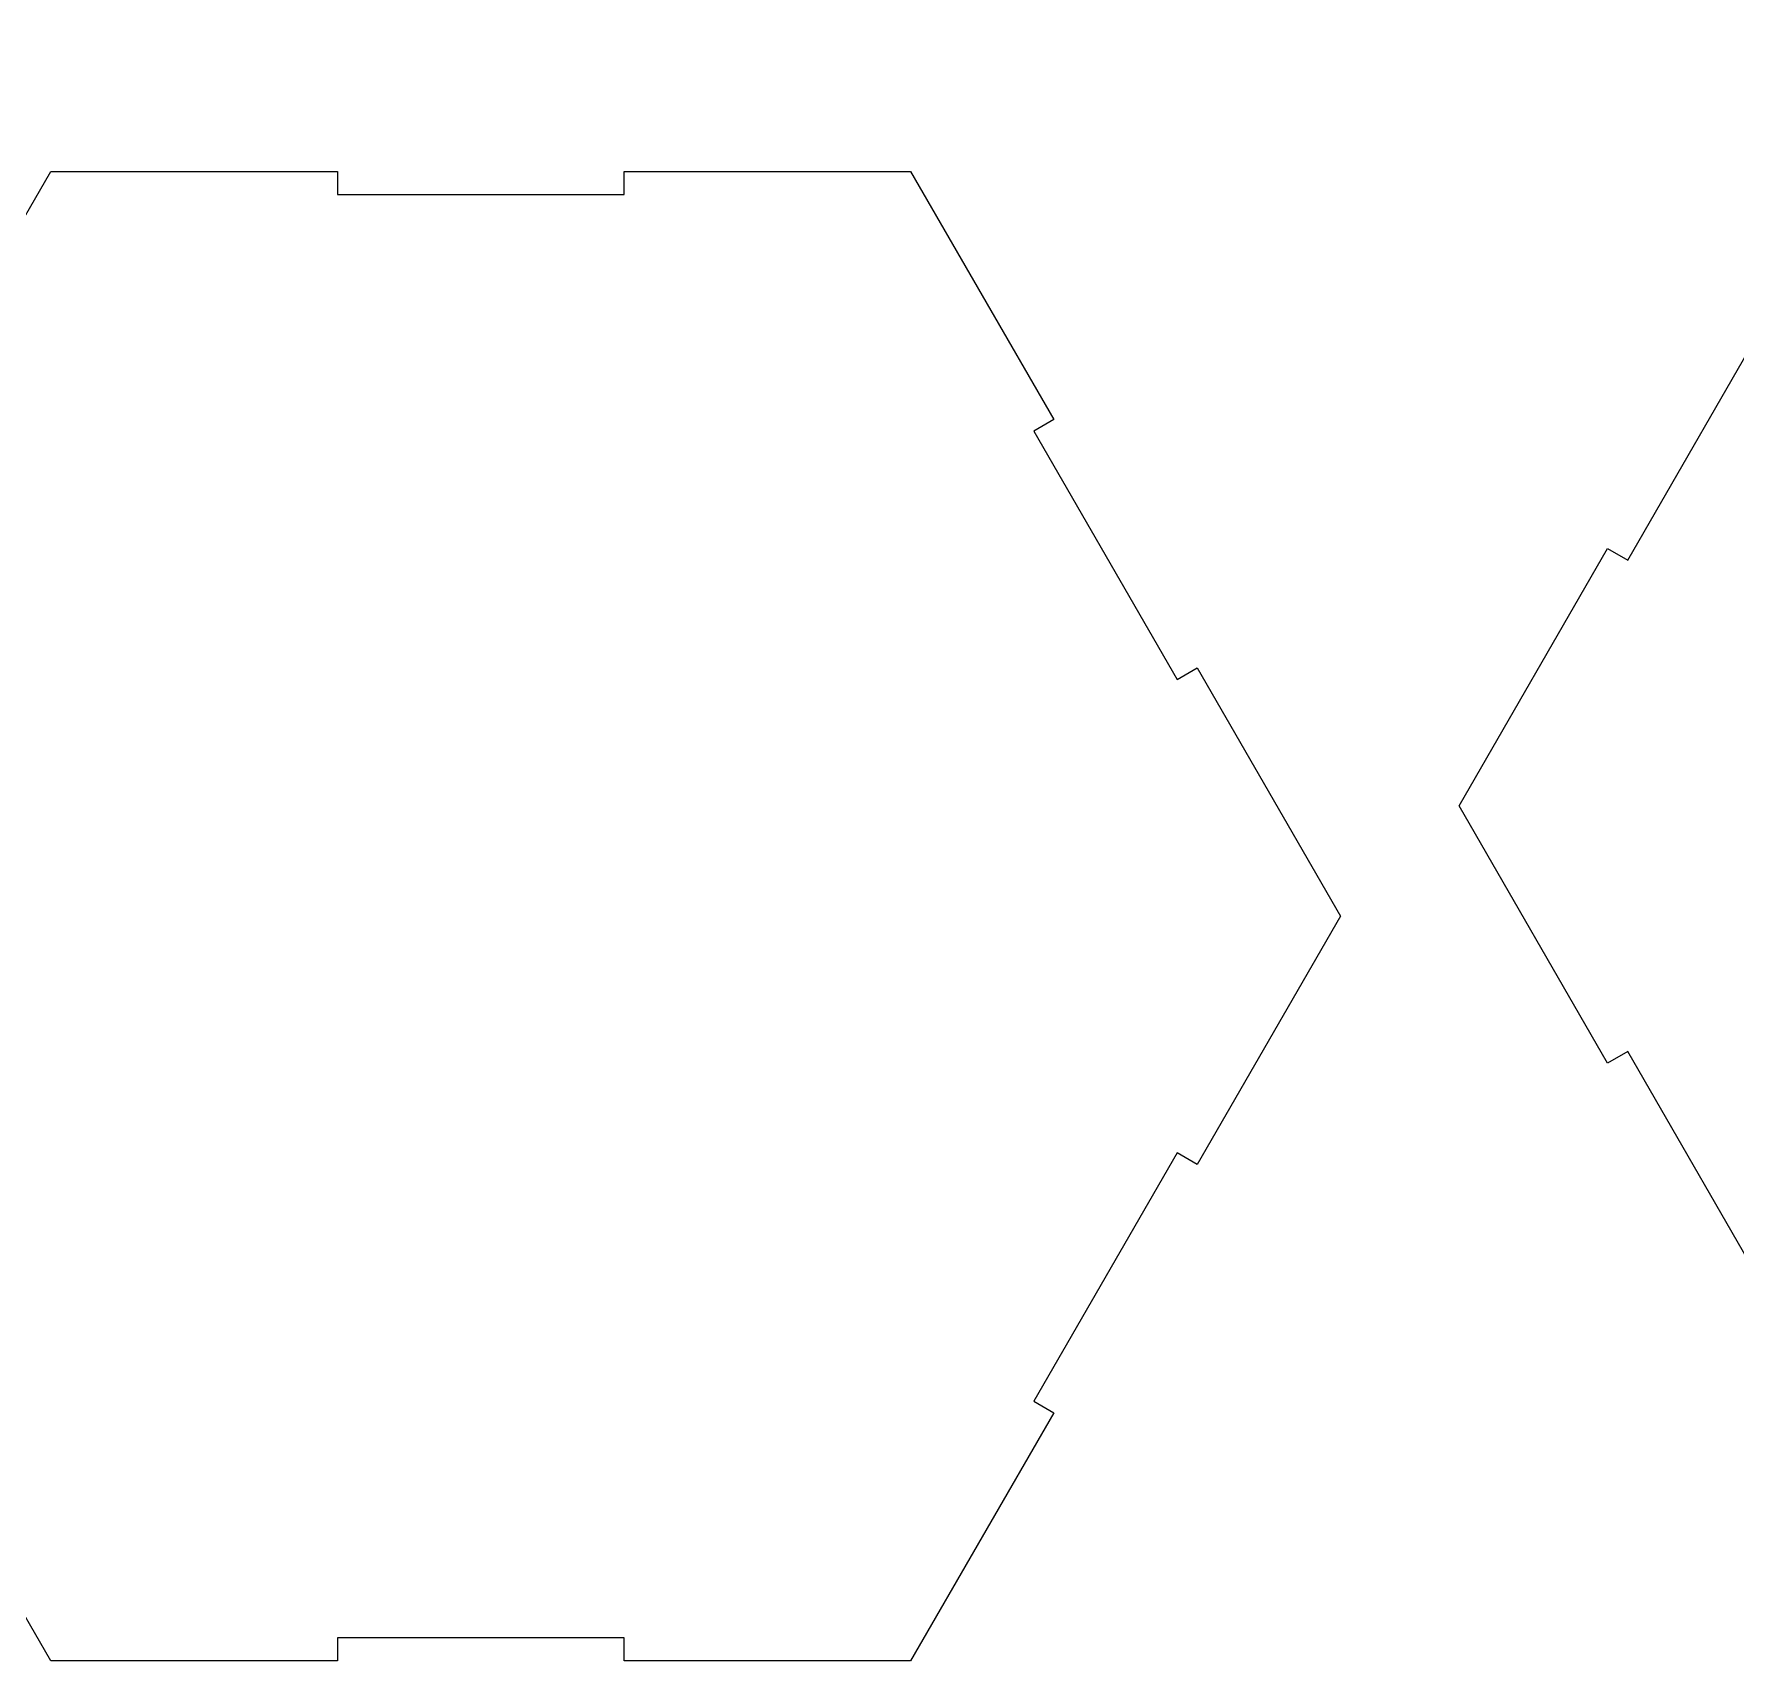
# Model space of a CAD drawing. Header units: millimetres. Extents: x -1990 to 1990, y -412 to 412.
# Drawn here: x 1431.3 to 1651.9, y 173.4 to 384.2 of the extents above; entities that cross this region are included whole.
import ezdxf

# ---------------------------------------------------------------- set-up
doc = ezdxf.new("R2010")
doc.units = ezdxf.units.MM
doc.header["$MEASUREMENT"] = 0
doc.layers.add('Camada 1', color=7, linetype='Continuous')

msp = doc.modelspace()

# ---------------------------------------------------------------- linework, layer by layer
at = {"layer": 'Camada 1', "color": 250, "lineweight": 9}
for points in [[(1789.1841, 184.1591), (1789.1841, 184.1591), (1808.4291, 217.4923), (1808.4291, 217.4923), (1808.4291, 217.4923), (1808.4291, 217.4923), (1805.8311, 218.9923), (1805.8311, 218.9923), (1805.8311, 218.9923), (1805.8311, 218.9923), (1825.0761, 252.3257), (1825.0761, 252.3257), (1825.0761, 252.3257), (1825.0761, 252.3257), (1827.6741, 250.8257), (1827.6741, 250.8257), (1827.6741, 250.8257), (1827.6741, 250.8257), (1846.9192, 284.159), (1846.9192, 284.159), (1846.9192, 284.159), (1846.9192, 284.159), (1827.6741, 317.4923), (1827.6741, 317.4923), (1827.6741, 317.4923), (1827.6741, 317.4923), (1825.0761, 315.9923), (1825.0761, 315.9923), (1825.0761, 315.9923), (1825.0761, 315.9923), (1805.8311, 349.3256), (1805.8311, 349.3256), (1805.8311, 349.3256), (1805.8311, 349.3256), (1808.4291, 350.8256), (1808.4291, 350.8256), (1808.4291, 350.8256), (1808.4291, 350.8256), (1789.1841, 384.1589), (1789.1841, 384.1589), (1789.1841, 384.1589), (1789.1841, 384.1589), (1750.6942, 384.1589), (1750.6942, 384.1589), (1750.6942, 384.1589), (1750.6942, 384.1589), (1750.6942, 381.1589), (1750.6942, 381.1589), (1750.6942, 381.1589), (1750.6942, 381.1589), (1712.2042, 381.1589), (1712.2042, 381.1589), (1712.2042, 381.1589), (1712.2042, 381.1589), (1712.2042, 384.1589), (1712.2042, 384.1589), (1712.2042, 384.1589), (1712.2042, 384.1589), (1673.7142, 384.1589), (1673.7142, 384.1589), (1673.7142, 384.1589), (1673.7142, 384.1589), (1654.4693, 350.8256), (1654.4693, 350.8256), (1654.4693, 350.8256), (1654.4693, 350.8256), (1657.0673, 349.3256), (1657.0673, 349.3256), (1657.0673, 349.3256), (1657.0673, 349.3256), (1637.8223, 315.9923), (1637.8223, 315.9923), (1637.8223, 315.9923), (1637.8223, 315.9923), (1635.2243, 317.4923), (1635.2243, 317.4923), (1635.2243, 317.4923), (1635.2243, 317.4923), (1615.9792, 284.159), (1615.9792, 284.159), (1615.9792, 284.159), (1615.9792, 284.159), (1635.2243, 250.8257), (1635.2243, 250.8257), (1635.2243, 250.8257), (1635.2243, 250.8257), (1637.8223, 252.3257), (1637.8223, 252.3257), (1637.8223, 252.3257), (1637.8223, 252.3257), (1657.0673, 218.9923), (1657.0673, 218.9923), (1657.0673, 218.9923), (1657.0673, 218.9923), (1654.4693, 217.4923), (1654.4693, 217.4923), (1654.4693, 217.4923), (1654.4693, 217.4923), (1673.7142, 184.1591), (1673.7142, 184.1591), (1673.7142, 184.1591), (1673.7142, 184.1591), (1712.2042, 184.1591), (1712.2042, 184.1591), (1712.2042, 184.1591), (1712.2042, 184.1591), (1712.2042, 187.1591), (1712.2042, 187.1591), (1712.2042, 187.1591), (1712.2042, 187.1591), (1750.6942, 187.1591), (1750.6942, 187.1591), (1750.6942, 187.1591), (1750.6942, 187.1591), (1750.6942, 184.1591), (1750.6942, 184.1591), (1750.6942, 184.1591), (1750.6942, 184.1591), (1789.1841, 184.1591), (1789.1841, 184.1591)], [(1470.6245, 366.3616), (1470.6245, 366.3616), (1433.4816, 366.3616), (1433.4816, 366.3616), (1433.4816, 366.3616), (1433.4816, 366.3616), (1414.9102, 334.1949), (1414.9102, 334.1949), (1414.9102, 334.1949), (1414.9102, 334.1949), (1417.5082, 332.6949), (1417.5082, 332.6949), (1417.5082, 332.6949), (1417.5082, 332.6949), (1398.9368, 300.5283), (1398.9368, 300.5283), (1398.9368, 300.5283), (1398.9368, 300.5283), (1396.3387, 302.0283), (1396.3387, 302.0283), (1396.3387, 302.0283), (1396.3387, 302.0283), (1377.7673, 269.8616), (1377.7673, 269.8616), (1377.7673, 269.8616), (1377.7673, 269.8616), (1396.3387, 237.6949), (1396.3387, 237.6949), (1396.3387, 237.6949), (1396.3387, 237.6949), (1398.9368, 239.1949), (1398.9368, 239.1949), (1398.9368, 239.1949), (1398.9368, 239.1949), (1417.5082, 207.0283), (1417.5082, 207.0283), (1417.5082, 207.0283), (1417.5082, 207.0283), (1414.9102, 205.5283), (1414.9102, 205.5283), (1414.9102, 205.5283), (1414.9102, 205.5283), (1433.4816, 173.3616), (1433.4816, 173.3616), (1433.4816, 173.3616), (1433.4816, 173.3616), (1470.6245, 173.3616), (1470.6245, 173.3616), (1470.6245, 173.3616), (1470.6245, 173.3616), (1470.6245, 176.3616), (1470.6245, 176.3616), (1470.6245, 176.3616), (1470.6245, 176.3616), (1507.7673, 176.3616), (1507.7673, 176.3616), (1507.7673, 176.3616), (1507.7673, 176.3616), (1507.7673, 173.3616), (1507.7673, 173.3616), (1507.7673, 173.3616), (1507.7673, 173.3616), (1544.9102, 173.3616), (1544.9102, 173.3616), (1544.9102, 173.3616), (1544.9102, 173.3616), (1563.4816, 205.5283), (1563.4816, 205.5283), (1563.4816, 205.5283), (1563.4816, 205.5283), (1560.8836, 207.0283), (1560.8836, 207.0283), (1560.8836, 207.0283), (1560.8836, 207.0283), (1579.455, 239.1949), (1579.455, 239.1949), (1579.455, 239.1949), (1579.455, 239.1949), (1582.0531, 237.6949), (1582.0531, 237.6949), (1582.0531, 237.6949), (1582.0531, 237.6949), (1600.6245, 269.8616), (1600.6245, 269.8616), (1600.6245, 269.8616), (1600.6245, 269.8616), (1582.0531, 302.0283), (1582.0531, 302.0283), (1582.0531, 302.0283), (1582.0531, 302.0283), (1579.455, 300.5283), (1579.455, 300.5283), (1579.455, 300.5283), (1579.455, 300.5283), (1560.8836, 332.6949), (1560.8836, 332.6949), (1560.8836, 332.6949), (1560.8836, 332.6949), (1563.4816, 334.1949), (1563.4816, 334.1949), (1563.4816, 334.1949), (1563.4816, 334.1949), (1544.9102, 366.3616), (1544.9102, 366.3616), (1544.9102, 366.3616), (1544.9102, 366.3616), (1507.7673, 366.3616), (1507.7673, 366.3616), (1507.7673, 366.3616), (1507.7673, 366.3616), (1507.7673, 363.3616), (1507.7673, 363.3616), (1507.7673, 363.3616), (1507.7673, 363.3616), (1470.6245, 363.3616), (1470.6245, 363.3616), (1470.6245, 363.3616), (1470.6245, 363.3616), (1470.6245, 366.3616), (1470.6245, 366.3616)]]:
    msp.add_open_spline(points, degree=3, knots=[0, 0, 0, 0, 0.03225806, 0.03225806, 0.03225806, 0.03225806, 0.06451613, 0.06451613, 0.06451613, 0.06451613, 0.09677419, 0.09677419, 0.09677419, 0.09677419, 0.12903226, 0.12903226, 0.12903226, 0.12903226, 0.16129032, 0.16129032, 0.16129032, 0.16129032, 0.19354839, 0.19354839, 0.19354839, 0.19354839, 0.22580645, 0.22580645, 0.22580645, 0.22580645, 0.25806452, 0.25806452, 0.25806452, 0.25806452, 0.29032258, 0.29032258, 0.29032258, 0.29032258, 0.32258065, 0.32258065, 0.32258065, 0.32258065, 0.35483871, 0.35483871, 0.35483871, 0.35483871, 0.38709677, 0.38709677, 0.38709677, 0.38709677, 0.41935484, 0.41935484, 0.41935484, 0.41935484, 0.4516129, 0.4516129, 0.4516129, 0.4516129, 0.48387097, 0.48387097, 0.48387097, 0.48387097, 0.51612903, 0.51612903, 0.51612903, 0.51612903, 0.5483871, 0.5483871, 0.5483871, 0.5483871, 0.58064516, 0.58064516, 0.58064516, 0.58064516, 0.61290323, 0.61290323, 0.61290323, 0.61290323, 0.64516129, 0.64516129, 0.64516129, 0.64516129, 0.67741935, 0.67741935, 0.67741935, 0.67741935, 0.70967742, 0.70967742, 0.70967742, 0.70967742, 0.74193548, 0.74193548, 0.74193548, 0.74193548, 0.77419355, 0.77419355, 0.77419355, 0.77419355, 0.80645161, 0.80645161, 0.80645161, 0.80645161, 0.83870968, 0.83870968, 0.83870968, 0.83870968, 0.87096774, 0.87096774, 0.87096774, 0.87096774, 0.90322581, 0.90322581, 0.90322581, 0.90322581, 0.93548387, 0.93548387, 0.93548387, 0.93548387, 1, 1, 1, 1], dxfattribs=at)

doc.saveas('drawing.dxf')
